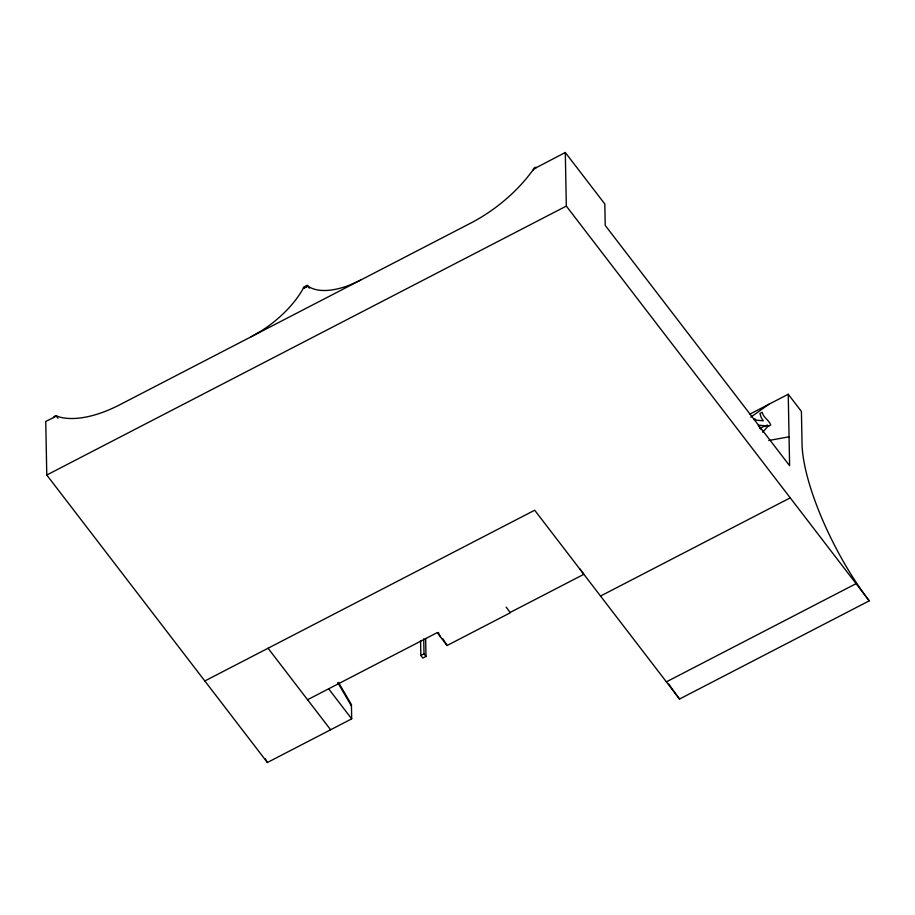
<?xml version="1.0" encoding="UTF-8"?>
<svg xmlns="http://www.w3.org/2000/svg" width="915" height="915" viewBox="0 0 915 915"><rect width="100%" height="100%" fill="white"/><g stroke="black" fill="none" stroke-linecap="round" stroke-linejoin="round"><path stroke-width="1.37" d="M749.545 414.278L788.238 394.251L789.611 465.701L605.227 225.422L604.815 203.988L565.298 152.496L536.419 167.582A1.967 0.972 -37.5 0 0 534.36 167.925A1.967 0.972 -37.5 0 0 533.239 169.881L529.899 174.067A93.204 45.887 -37.5 0 1 470.87 223.031L119.934 404.693A93.204 45.887 -37.5 0 1 60.196 417.206L56.764 416.028A1.967 0.972 -37.5 0 0 55.22 415.913A1.967 0.972 -37.5 0 0 53.55 417.56L45.75 421.438L46.779 475.022L267.386 762.504L351.692 718.858L351.417 704.573L338.516 682.487M533.239 169.881L536.419 167.582M762.664 432.189L768.223 426.035M750.78 417.171L768.897 404.27M53.55 417.56L56.284 415.982L56.741 416.577M251.167 336.754L261.862 330.555A70.421 34.678 -37.5 0 0 303.448 288.042M46.779 475.022L566.328 206.081L565.298 152.496M204.823 680.977L534.68 510.227L679.559 699.026L869.25 600.823A124.326 36.92 62.6 0 1 802.066 445.456L801.414 411.418L788.238 394.251M307.566 699.735L437.187 632.631L447.069 645.51L510.296 612.775L506.189 607.137M425.647 638.556L425.99 656.421L422.833 658.057L420.854 655.483L424.011 653.848L423.725 638.91M510.078 612.49L583.85 574.3L579.961 568.958M600.537 596.042L790.228 497.851M666.383 681.858L856.074 583.667M360.704 280.059L349.988 284.942A70.421 34.678 -37.5 0 1 307.6 285.892L309.327 288.145M753.72 419.47L755.024 418.921L755.984 420.134L763.304 420.786L761.177 417.503L759.942 413.386L762.218 412.299C763.259 417.72 769.08 420.031 770.716 424.926L769.092 426.07L758.306 425.166L761.246 429.65M759.644 428.3L767.468 425.063M768.726 440.515L789.05 436.81M566.328 206.081L869.25 600.823M424.011 653.848L425.99 656.421M328.645 688.823L351.692 718.858M268.061 648.243L330.612 729.77M56.284 415.982L58.011 418.224M442.814 638.75L447.069 645.51M337.829 682.693L351.44 706.003M265.304 758.752L267.386 762.504M438.262 632.414L440.481 636.932M420.568 640.546L420.854 655.483M679.559 699.026A124.326 36.92 62.6 0 1 668.796 684.077M306.319 287.07A1.247 0.606 -37.5 0 0 307.589 285.526A1.247 0.606 -37.5 0 0 305.816 286.12A1.247 0.606 -37.5 0 0 306.319 287.07M304.203 288.156A1.247 0.606 -37.5 0 0 305.484 286.624A1.247 0.606 -37.5 0 0 303.711 287.207A1.247 0.606 -37.5 0 0 304.203 288.156"/></g></svg>
